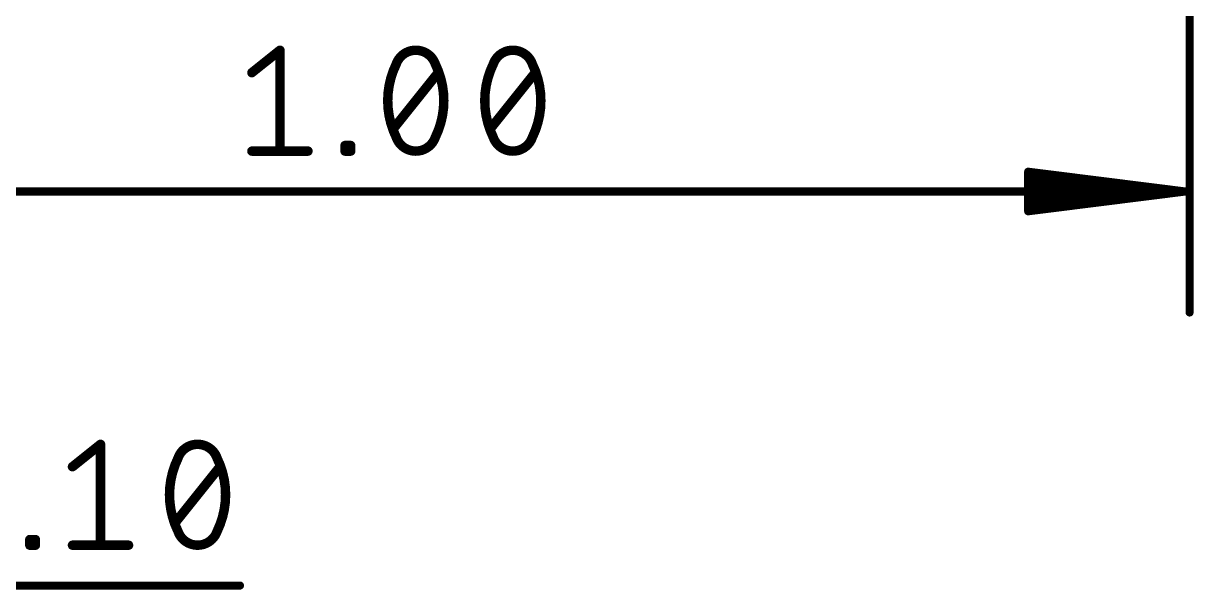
# Model space of a CAD drawing. Extents: x -31.8 to 54.9, y -28.5 to 33.1.
# Drawn here: x 6.61 to 25.46, y -15.31 to -6.18 of the extents above; entities that cross this region are included whole.
import ezdxf

# ---------------------------------------------------------------- set-up
doc = ezdxf.new("R2010")
doc.units = 0
doc.layers.add('47', color=253, linetype='CONTINUOUS')

msp = doc.modelspace()

# ---------------------------------------------------------------- linework, layer by layer
at = {"layer": '47'}
for points, const_width in [([(25.4, 0), (25.4, -10.84)], 0.13), ([(10.2948, -6.9749), (10.7464, -6.6137)], 0.1524), ([(10.7464, -6.6137), (10.7464, -8.2393)], 0.1524), ([(12.5735, -7.8781), (13.296, -6.9749)], 0.1524), ([(14.1366, -7.8781), (14.8591, -6.9749)], 0.1524), ([(11.7954, -8.2393), (11.7954, -8.149)], 0.1524), ([(11.7954, -8.149), (11.8857, -8.149)], 0.1524), ([(11.8857, -8.149), (11.8857, -8.2393)], 0.1524), ([(10.2948, -8.2393), (11.1979, -8.2393)], 0.1524), ([(11.8857, -8.2393), (11.7954, -8.2393)], 0.1524), ([(25.335, -8.89), (22.8, -8.5708)], 0.13), ([(22.8, -8.5708), (22.8, -9.2092)], 0.13), ([(25.335, -8.89), (22.8, -8.63)], 0.13), ([(25.335, -8.89), (0.065, -8.89)], 0.13), ([(25.335, -8.89), (22.8, -8.76)], 0.13), ([(22.8, -9.2092), (25.335, -8.89)], 0.13), ([(22.8, -9.02), (25.335, -8.89)], 0.13), ([(22.8, -9.15), (25.335, -8.89)], 0.13), ([(7.4046, -13.3249), (7.8561, -12.9637)], 0.1524), ([(7.8561, -12.9637), (7.8561, -14.5893)], 0.1524), ([(9.058, -14.2281), (9.7805, -13.3249)], 0.1524), ([(6.7168, -14.5893), (6.7168, -14.499)], 0.1524), ([(6.7168, -14.499), (6.8071, -14.499)], 0.1524), ([(6.8071, -14.5893), (6.7168, -14.5893)], 0.1524), ([(6.8071, -14.499), (6.8071, -14.5893)], 0.1524), ([(7.4046, -14.5893), (8.3077, -14.5893)], 0.1524), ([(2.605, -15.24), (10.1028, -15.24)], 0.13)]:
    msp.add_lwpolyline(points, dxfattribs=dict(at, const_width=const_width))
for points, const_width in [([(10.7845, -6.6137, 1), (10.7083, -6.6137)], 0.0762), ([(10.7702, -6.6435, 1), (10.7226, -6.5839)], 0.0762), ([(12.9347, -6.6137, 0.3205), (12.6186, -6.8395)], 0.1524), ([(13.2508, -6.8395, 0.3205), (12.9347, -6.6137)], 0.1524), ([(12.9347, -6.5756, 1), (12.9347, -6.6518)], 0.0762), ([(12.9347, -6.6518, 1), (12.9347, -6.5756)], 0.0762), ([(14.4979, -6.6137, 0.3205), (14.1818, -6.8395)], 0.1524), ([(14.8139, -6.8395, 0.3205), (14.4979, -6.6137)], 0.1524), ([(14.4979, -6.5756, 1), (14.4979, -6.6518)], 0.0762), ([(14.4979, -6.6518, 1), (14.4979, -6.5756)], 0.0762), ([(12.6186, -6.8395, 0.1139), (12.4832, -7.4265)], 0.1524), ([(12.6529, -6.8562, 1), (12.5844, -6.8228)], 0.0762), ([(13.3863, -7.4265, 0.1139), (13.2508, -6.8395)], 0.1524), ([(13.2851, -6.8228, 1), (13.2166, -6.8562)], 0.0762), ([(14.1818, -6.8395, 0.1139), (14.0463, -7.4265)], 0.1524), ([(14.216, -6.8562, 1), (14.1475, -6.8228)], 0.0762), ([(14.9494, -7.4265, 0.1139), (14.8139, -6.8395)], 0.1524), ([(14.8482, -6.8228, 1), (14.7797, -6.8562)], 0.0762), ([(10.271, -6.9452, 1), (10.3186, -7.0047)], 0.0762), ([(12.5826, -6.8271, 1), (12.6547, -6.8518)], 0.0762), ([(13.2148, -6.8518, 1), (13.2869, -6.8271)], 0.0762), ([(13.3257, -6.9987, 1), (13.2662, -6.9511)], 0.0762), ([(14.1457, -6.8271, 1), (14.2178, -6.8518)], 0.0762), ([(14.7779, -6.8518, 1), (14.85, -6.8271)], 0.0762), ([(14.8889, -6.9987, 1), (14.8293, -6.9511)], 0.0762), ([(12.4832, -7.4265, 0.1139), (12.6186, -8.0135)], 0.1524), ([(12.5213, -7.4265, 1), (12.4451, -7.4265)], 0.0762), ([(13.2508, -8.0135, 0.1139), (13.3863, -7.4265)], 0.1524), ([(13.4244, -7.4265, 1), (13.3482, -7.4265)], 0.0762), ([(14.0463, -7.4265, 0.1139), (14.1818, -8.0135)], 0.1524), ([(14.0844, -7.4265, 1), (14.0082, -7.4265)], 0.0762), ([(14.8139, -8.0135, 0.1139), (14.9494, -7.4265)], 0.1524), ([(14.9875, -7.4265, 1), (14.9113, -7.4265)], 0.0762), ([(12.4451, -7.4265, 1), (12.5213, -7.4265)], 0.0762), ([(13.3482, -7.4265, 1), (13.4244, -7.4265)], 0.0762), ([(14.0082, -7.4265, 1), (14.0844, -7.4265)], 0.0762), ([(14.9113, -7.4265, 1), (14.9875, -7.4265)], 0.0762), ([(12.5437, -7.8543, 1), (12.6032, -7.9019)], 0.0762), ([(14.1069, -7.8543, 1), (14.1664, -7.9019)], 0.0762), ([(11.8335, -8.149, 1), (11.7573, -8.149)], 0.0762), ([(11.7954, -8.1109, 1), (11.7954, -8.1871)], 0.0762), ([(11.9238, -8.149, 1), (11.8476, -8.149)], 0.0762), ([(11.8857, -8.1871, 1), (11.8857, -8.1109)], 0.0762), ([(12.6186, -8.0135, 0.3205), (12.9347, -8.2393)], 0.1524), ([(12.6547, -8.0012, 1), (12.5826, -8.0259)], 0.0762), ([(12.5844, -8.0302, 1), (12.6529, -7.9968)], 0.0762), ([(12.9347, -8.2393, 0.3205), (13.2508, -8.0135)], 0.1524), ([(13.2166, -7.9968, 1), (13.2851, -8.0302)], 0.0762), ([(13.2869, -8.0259, 1), (13.2148, -8.0012)], 0.0762), ([(14.2178, -8.0012, 1), (14.1457, -8.0259)], 0.0762), ([(14.1818, -8.0135, 0.3205), (14.4979, -8.2393)], 0.1524), ([(14.1475, -8.0302, 1), (14.216, -7.9968)], 0.0762), ([(14.4979, -8.2393, 0.3205), (14.8139, -8.0135)], 0.1524), ([(14.7797, -7.9968, 1), (14.8482, -8.0302)], 0.0762), ([(14.85, -8.0259, 1), (14.7779, -8.0012)], 0.0762), ([(10.2948, -8.2012, 1), (10.2948, -8.2774)], 0.0762), ([(10.7083, -8.2393, 1), (10.7845, -8.2393)], 0.0762), ([(11.1979, -8.2774, 1), (11.1979, -8.2012)], 0.0762), ([(11.7954, -8.2012, 1), (11.7954, -8.2774)], 0.0762), ([(11.7573, -8.2393, 1), (11.8335, -8.2393)], 0.0762), ([(11.8476, -8.2393, 1), (11.9238, -8.2393)], 0.0762), ([(11.8857, -8.2774, 1), (11.8857, -8.2012)], 0.0762), ([(12.9347, -8.2012, 1), (12.9347, -8.2774)], 0.0762), ([(12.9347, -8.2774, 1), (12.9347, -8.2012)], 0.0762), ([(14.4979, -8.2012, 1), (14.4979, -8.2774)], 0.0762), ([(14.4979, -8.2774, 1), (14.4979, -8.2012)], 0.0762), ([(22.8041, -8.5385, 1), (22.7959, -8.603)], 0.065), ([(22.8325, -8.5708, 1), (22.7675, -8.5708)], 0.065), ([(22.8033, -8.5977, 1), (22.7967, -8.6623)], 0.065), ([(22.8017, -8.7275, 1), (22.7983, -8.7925)], 0.065), ([(25.3391, -8.9222, 1), (25.3309, -8.8578)], 0.065), ([(25.3309, -8.9222, 1), (25.3391, -8.8578)], 0.065), ([(25.3383, -8.9223, 1), (25.3317, -8.8577)], 0.065), ([(25.3317, -8.9223, 1), (25.3383, -8.8577)], 0.065), ([(25.3333, -8.9225, 1), (25.3367, -8.8575)], 0.065), ([(25.3367, -8.9225, 1), (25.3333, -8.8575)], 0.065), ([(25.335, -8.9225, 1), (25.335, -8.8575)], 0.065), ([(22.7983, -8.9875, 1), (22.8017, -9.0525)], 0.065), ([(22.7967, -9.1177, 1), (22.8033, -9.1823)], 0.065), ([(22.7959, -9.177, 1), (22.8041, -9.2415)], 0.065), ([(22.7675, -9.2092, 1), (22.8325, -9.2092)], 0.065), ([(25.3675, -10.84, 1), (25.4325, -10.84)], 0.065), ([(7.8942, -12.9637, 1), (7.818, -12.9637)], 0.0762), ([(7.8799, -12.9935, 1), (7.8323, -12.9339)], 0.0762), ([(9.4192, -12.9637, 0.3205), (9.1032, -13.1895)], 0.1524), ([(9.7353, -13.1895, 0.3205), (9.4192, -12.9637)], 0.1524), ([(9.4192, -12.9256, 1), (9.4192, -13.0018)], 0.0762), ([(9.4192, -13.0018, 1), (9.4192, -12.9256)], 0.0762), ([(9.1032, -13.1895, 0.1139), (8.9677, -13.7765)], 0.1524), ([(9.0671, -13.1771, 1), (9.1392, -13.2018)], 0.0762), ([(9.1374, -13.2062, 1), (9.0689, -13.1728)], 0.0762), ([(9.8708, -13.7765, 0.1139), (9.7353, -13.1895)], 0.1524), ([(9.7696, -13.1728, 1), (9.7011, -13.2062)], 0.0762), ([(9.6993, -13.2018, 1), (9.7714, -13.1771)], 0.0762), ([(7.3808, -13.2952, 1), (7.4284, -13.3547)], 0.0762), ([(9.8102, -13.3487, 1), (9.7507, -13.3011)], 0.0762), ([(8.9677, -13.7765, 0.1139), (9.1032, -14.3635)], 0.1524), ([(9.0058, -13.7765, 1), (8.9296, -13.7765)], 0.0762), ([(8.9296, -13.7765, 1), (9.0058, -13.7765)], 0.0762), ([(9.7353, -14.3635, 0.1139), (9.8708, -13.7765)], 0.1524), ([(9.9089, -13.7765, 1), (9.8327, -13.7765)], 0.0762), ([(9.8327, -13.7765, 1), (9.9089, -13.7765)], 0.0762), ([(9.0282, -14.2043, 1), (9.0878, -14.2519)], 0.0762), ([(9.1392, -14.3512, 1), (9.0671, -14.3759)], 0.0762), ([(9.1032, -14.3635, 0.3205), (9.4192, -14.5893)], 0.1524), ([(9.0689, -14.3802, 1), (9.1374, -14.3468)], 0.0762), ([(9.4192, -14.5893, 0.3205), (9.7353, -14.3635)], 0.1524), ([(9.7011, -14.3468, 1), (9.7696, -14.3802)], 0.0762), ([(9.7714, -14.3759, 1), (9.6993, -14.3512)], 0.0762), ([(6.7549, -14.499, 1), (6.6787, -14.499)], 0.0762), ([(6.7168, -14.4609, 1), (6.7168, -14.5371)], 0.0762), ([(6.7168, -14.5512, 1), (6.7168, -14.6274)], 0.0762), ([(6.8452, -14.499, 1), (6.769, -14.499)], 0.0762), ([(6.8071, -14.5371, 1), (6.8071, -14.4609)], 0.0762), ([(6.8071, -14.6274, 1), (6.8071, -14.5512)], 0.0762), ([(7.4046, -14.5512, 1), (7.4046, -14.6274)], 0.0762), ([(8.3077, -14.6274, 1), (8.3077, -14.5512)], 0.0762), ([(9.4192, -14.5512, 1), (9.4192, -14.6274)], 0.0762), ([(9.4192, -14.6274, 1), (9.4192, -14.5512)], 0.0762), ([(6.6787, -14.5893, 1), (6.7549, -14.5893)], 0.0762), ([(6.769, -14.5893, 1), (6.8452, -14.5893)], 0.0762), ([(7.818, -14.5893, 1), (7.8942, -14.5893)], 0.0762), ([(10.1028, -15.2725, 1), (10.1028, -15.2075)], 0.065)]:
    msp.add_lwpolyline(points, format="xyb", dxfattribs=dict(at, const_width=const_width))

doc.saveas('drawing.dxf')
